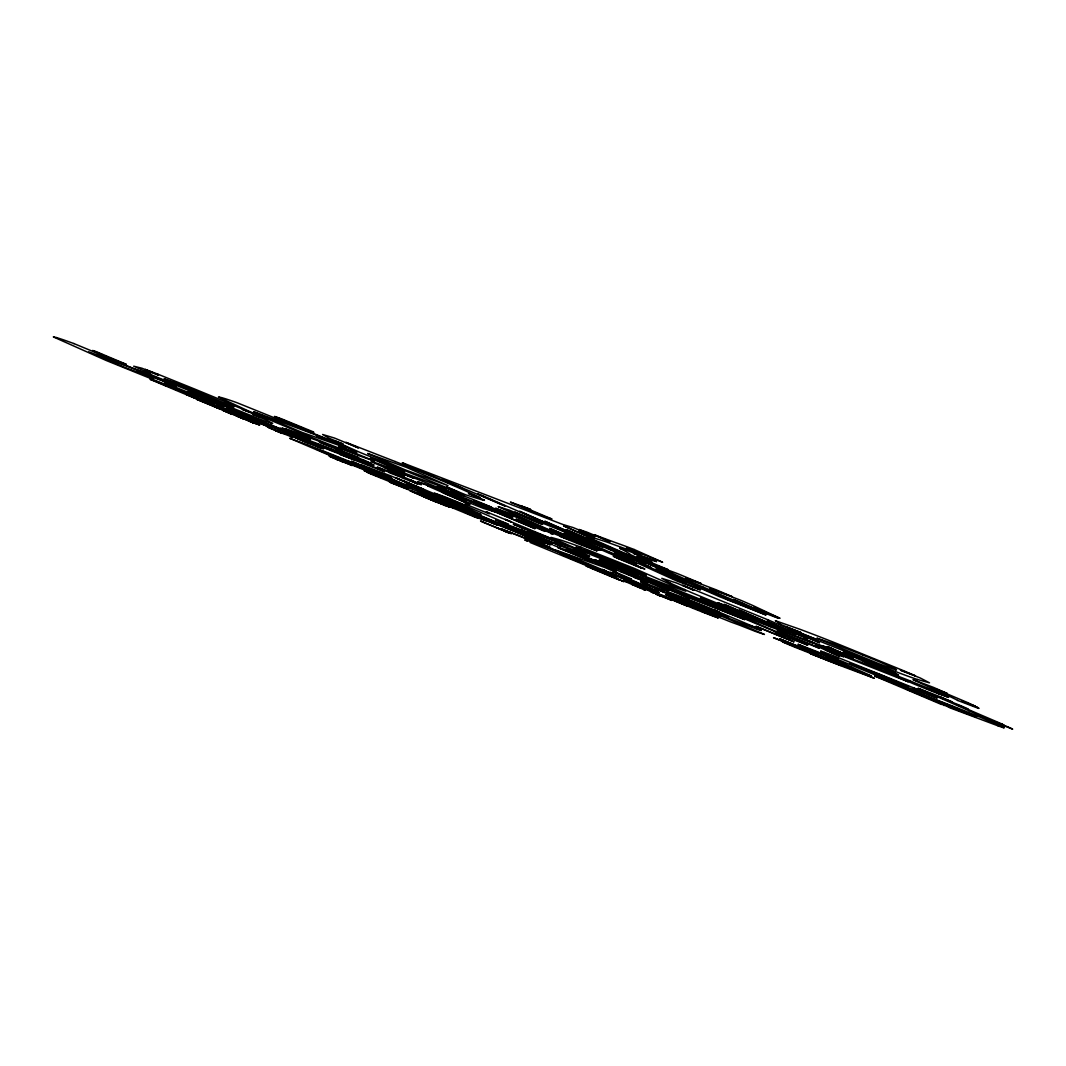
<?xml version="1.0" encoding="UTF-8"?>
<svg xmlns="http://www.w3.org/2000/svg" width="1066" height="1066" viewBox="0 0 1066 1066"><rect width="100%" height="100%" fill="white"/><g stroke="black" fill="none" stroke-linecap="round" stroke-linejoin="round"><path stroke-width="1.5" d="M410.33 481.099L410.41 481.072A29.475 0.733 22.4 0 1 410.623 481.099L413.142 482.112A31.061 0.773 22.4 0 0 415.007 482.911L415.527 483.138M233.707 407.012L228.657 405.546M367.77 453.436L406.452 467.401L448.013 485.643L405.32 469.879L367.77 453.61M427.919 485.936L428.799 486.029M906.566 689.142L924.648 695.592A47.117 1.039 22.1 0 1 950.472 705.732L976.576 716.872L974.897 716.472A47.61 1.066 22.1 0 1 956.122 709.41L945.275 705.159M576.053 547.164L607.367 558.677L646.396 575.094L638.614 572.775M444.815 502.792L426.973 495.57L441.364 501.766M849.695 663.292L880.236 674.671L908.299 686.691L849.722 663.398M175.85 386.212L172.839 385.239M153.304 377.844L125.135 367.504L88.771 351.82L143.55 372.367L149.187 374.792L137.567 370.542L166.069 382.081L151.678 376.791L153.344 377.764M874.88 676.044L956.975 707.757A89.078 1.945 22 0 1 966.116 711.422L974.058 714.66A67.065 1.479 22.1 0 1 982.905 718.324L1003.106 727.185M441.324 501.806L417.406 492.052L436.434 500.26M567.765 545.565L518.116 526.351L513.346 524.285L552.361 538.983L511.733 522.06A118.419 2.798 22.4 0 0 506.95 520.075L505.284 519.395L511.334 522.02L486.296 511.787L489.281 513.665M253.908 411.782L322.465 437.433L328.528 440.085L316.509 435.688L346.69 448.013L302.171 432.45L253.921 411.929M351.527 450.598L353.046 451.011A27.956 0.773 22.5 0 0 356.777 452.184L345.944 446.881M480.726 514.545L476.329 513.159M370.502 458.087L371.927 458.5A79.177 2.159 22.4 0 1 374.273 459.339L404.72 472.131L400.47 470.692A52.407 1.466 22.5 0 1 397.325 469.506L370.515 458.167M820.847 651.179A60.189 1.426 22.1 0 0 820.807 651.193L824.778 652.472M486.589 512.706L476.036 508.429A61.122 1.452 22.4 0 0 473.157 507.269L464.843 504.031L465.975 505.177M948.5 697.364L939.026 693.966M642.372 568.405L639.227 567.259M402.388 462.751L560.156 523.446M521.94 529.989L521.954 530.015A71.209 1.652 22.4 0 0 520.834 529.322L551.335 541.581M440.045 502.273L453.396 507.829L444.749 504.538L447.32 505.697M458.567 492.279L455.808 491.333M709.383 601.264L700.362 597.986L721.282 606.434L703.054 599.532L709.809 602.676L735.487 612.683L716.352 605.421L725.493 609.299A49.303 1.279 22.2 0 0 731.702 611.844L841.58 654.138A49.875 1.293 22.1 0 1 848.576 656.576L853.173 658.175M819.434 642.691L787.654 629.66L807.042 638.241L800.819 635.882L766.827 621.185L796.342 634.23L788.227 631.272L789 631.738L739.204 610.098L790.439 632.698L780.165 628.807L728.944 606.221L723.921 604.329L768.573 624.01L722.935 604.622L717.991 602.756L746.746 615.415L692.234 592.923A203.619 5.81 22.1 0 1 689.009 591.51L684.412 589.485M555.239 542.701L589.591 556.345L576.586 550.656L586.26 554.64L585.567 554.267A133.89 3.185 22.4 0 0 584.874 553.894L571.696 547.391L527.697 530.522L567.738 545.605M631.192 579.078L629.62 578.532M541.768 529.389L544.566 530.402L524.645 522.3A96.393 2.572 22.3 0 0 520.928 520.914L516.024 519.182L544.753 531.388M92.702 350.487L95.18 351.287A84.867 1.959 22.6 0 1 96.646 351.807L126.294 364.319A52.141 1.213 22.7 0 1 124.642 363.786M666.37 592.136L678.362 596.494A59.416 1.293 22.2 0 1 703.134 606.221M698.377 607.194L693.873 605.395A159.061 3.598 22.3 0 1 677.336 598.839M451.797 495.45L450.731 495.117A63.387 1.666 22.5 0 1 447.16 493.838A30.994 0.799 22.4 0 0 443.376 492.452L443.336 492.439M533.853 535.079L543.98 539.369M594.855 547.578L593.975 547.244A38.043 1.106 22.3 0 0 592.909 546.871L549.576 528.35L598.879 550.109M843.579 652.152L883.048 667.822M208.07 399.737L223.234 406.079L214.426 402.175A95.3 2.105 22.6 0 0 211.308 400.829L188.069 391.355L198.809 397.018M1003.972 727.878L1002.853 727.545A81.362 1.839 22.1 0 1 998.082 725.866M557.691 547.391L592.669 561.809L559.757 548.484M1002.093 724.094A54.912 1.293 22 0 1 1003.959 725.04L1004.132 725.147M164.364 378.95L209.069 398.271M614.815 576.853L616.934 577.625A64.573 1.239 22.3 0 0 615.935 576.972L570.99 558.571L603.889 571.203L599.052 569.071L559.797 553.747L590.511 565.54L558.771 552.361A60.122 1.159 22.3 0 0 550.203 548.83L539.449 544.753M666.317 592.136L669.488 593.802M853.186 658.122L853.213 658.148A39.122 1.039 22.1 0 1 851.681 657.309L827.536 646.582L842.846 653.525L828.628 647.568M565.633 549.71L573.868 552.801A42 0.933 22.3 0 1 584.514 557.158L589.218 559.05M589.698 559.81L607.287 566.739A62.987 1.386 22.3 0 1 610.218 567.991L616.561 570.856L604.382 565.779L615.349 570.537L613.177 569.737M779.766 638.8L816.663 653.844L779.752 638.84M595.214 559.85L616.828 568.325A67.425 1.546 22.3 0 1 621.518 570.283L636.069 576.36M513.719 527.75L512.013 527.11M623.783 580.877L645.396 590.258L643.864 589.711M874.067 678.176L844.805 667.276M465.815 505.217L463.923 504.564M641.665 587.886L655.337 593.216A103.029 2.092 22.3 0 0 660.041 595.134M582.049 555.892L583.875 556.692M582.103 555.852L585.047 556.985M458.567 492.225L446.654 486.949L465.695 494.811A26.144 0.76 22.5 0 0 466.708 495.157L482.818 500.061M311.752 442.35L298.813 437.406M198.649 397.045L196.131 396.192M521.807 530.055L520.554 529.629A51.754 1.226 22.4 0 1 499.141 521.274M598.759 550.123L552.228 531.241L498.128 506.59L509.881 510.334L537.704 522.593L542.607 524.405L514.758 512.133L559.037 529.682L636.868 564.101L607.833 551.828L633.91 563.341L625.635 560.21M411.076 480.766L418.019 483.697L413.888 481.925M727.465 616.801L728.638 617.027L703.174 606.248M524.752 536.998L527.19 537.864M271.217 423.242L272.669 423.522L267.3 420.51A224.939 5.29 22.7 0 0 265.74 419.724L252.495 414.234L259.718 416.819L257.652 415.767A64.506 1.599 22.6 0 0 255.627 414.807L242.275 409.357L249.497 411.996M586.113 565.873L624.076 581.65L607.78 574.88L610.978 576.12M627.168 581.636L631.858 583.395A45.292 0.866 22.3 0 1 636.322 585.154M489.107 513.679L487.202 512.946M546.685 540.462L551.402 542.314M56.525 337.629L53.327 336.896L106.28 360.521L167.029 385.146M250.59 421.297L258.318 424.135L251.336 421.363M495.757 519.888L504.178 522.78A93.048 2.132 22.3 0 1 505.404 523.219L508.322 524.232L457.048 502.219A89.291 2.185 22.5 0 1 453.916 501.007L434.542 493.358M534.439 535.732L532.36 534.985M663.838 588.445L668.382 590.457L621.758 571.456L647.875 582.809L636.469 578.252M311.459 442.27L311.525 442.297A65.359 1.532 22.5 0 1 321.799 445.815M410.237 481.086L405.307 479.06A27.609 0.68 22.5 0 1 403.201 478.407C397.711 475.423 388.131 472.798 388.317 471.905L377.297 467.121A82.708 2.079 22.5 0 0 384.133 469.64L399.55 476.102L386.811 470.572A69.663 1.746 22.5 0 0 390.409 471.678L400.416 475.796L391.142 471.758A74.58 1.879 22.5 0 0 390.809 471.345L421.39 484.71L416.979 482.858A79.404 2.065 22.4 0 1 413.875 481.512L409.93 479.807L410.623 480.166A36.337 0.919 22.4 0 0 411.583 480.606L413.795 481.605M403.628 484.79L403.481 484.737A121.724 2.572 22.4 0 0 398.071 482.951L376.698 474.477L394.607 481.872M754.915 627.181L714.38 610.138L719.403 612.044M669.168 598.786L667.556 598.159M871.308 676.217A39.189 0.853 22.1 0 0 871.375 676.204L837.223 663.265L874.107 678.149M917.48 679.482L929.525 682.84L920.344 678.029L900.384 670.154L915.494 675.857L903.688 670.741L838.342 644.13A81.842 2.385 22.1 0 0 799.793 629.233L775.355 620.705L780.432 623.743L778.593 623.477L779.579 624.01L800.846 632.498L785.562 626.755L815.543 639.027L801.392 633.697L804.444 635.03L888.671 668.942A29.568 0.826 22 0 1 889.764 669.368L890.656 669.715A82.109 2.399 22.1 0 0 917.599 679.535M102.642 355.071C103.056 355.178 104.974 355.578 100.697 354.059A40.015 0.919 22.6 0 0 99.831 353.725L92.689 350.567M640.266 585.86L635.842 584.288M249.724 421.243L251.549 421.963M645.876 583.462L687.943 599.212M719.363 612.004L716.379 610.751A55.605 1.239 22.2 0 0 687.876 599.185M234.773 411.942A155.05 3.504 22.7 0 0 236.825 412.569A39.362 0.893 22.5 0 1 237.185 412.662L261.197 422.842L260.424 422.602A43.706 0.986 22.5 0 0 254.468 420.497L257.439 421.79M550.696 533.546L551.189 533.72A27.103 0.746 22.4 0 0 552.974 534.199A27.103 0.746 22.4 0 0 552.375 533.733L546.405 531.254M641.399 587.939L640.666 587.699A59.776 1.133 22.2 0 0 640.32 587.646M757.313 629.366L702.76 608.14A81.656 1.826 22.3 0 1 686.317 601.557M286.101 429.158L310.379 439.725L285.755 429.278L282.064 428.079L300.346 436.167L280.291 428.186A123.616 3.011 22.5 0 0 280.691 428.439L293.75 434.089L271.31 425.161M603.343 560.956L599.359 559.663L636.589 574.228L600.997 560.743L605.981 563.115A73.581 1.812 22.3 0 0 610.978 565.326L614.229 566.726A75.606 1.865 22.3 0 0 618.373 568.498L622.317 570.15M594.255 568.604L599.772 570.816A66.652 1.239 22.3 0 1 604.848 572.895L614.229 576.626M643.078 586.886L602.103 569.404L605.555 570.723M100.444 354.565L73.807 343.532M311.179 438.339L314.07 439.379A91.916 2.292 22.5 0 1 319.134 441.231L341.986 450.425L319.347 442.057L324.81 444.429L358.776 457.794L336.136 449.399L341.533 451.744L364.519 460.365M568.671 551.255L565.66 549.816M834.265 657.349L838.182 659.068L824.351 653.978M998.149 725.893L950.179 707.944L942.077 703.893M373.34 462.151L371.115 461.418L371.807 461.871A37.563 0.973 22.5 0 1 374.726 463.23L402.322 475.436M563.035 524.512L570.616 526.857A66.998 2.292 22.3 0 1 572.988 527.51L594.735 536.504L579.025 529.482L586.14 531.867A43.306 1.492 22.3 0 1 587.1 532.2L610.125 541.795L594.135 534.652L597.533 535.945A78.564 2.865 22.4 0 0 600.305 536.984L615.748 542.701A69.09 2.412 22.2 0 1 634.15 549.483M270.671 427.133L271.51 427.439L256.04 421.51L262.809 424.361A118.632 2.798 22.6 0 0 264.395 425.014A30.621 0.666 22.5 0 1 266.167 425.747L269.671 427.239L250.323 419.431M637.814 572.495L576.093 547.231M553.587 545.286L563.274 549.07A38.163 0.866 22.3 0 0 565.726 550.069L567.432 550.776M474.676 512.559L416.446 487.602L471.585 511.467L468.094 510.161M518.342 535.332L553.134 549.057M562.435 524.285L560.503 523.579M479.953 497.649L468.467 493.438L484.337 500.087A73.687 2.212 22.5 0 1 484.35 500.141L484.444 500.314A67.225 2.025 22.5 0 1 482.685 500.007M622.957 581.41L621.864 580.997M201.301 397.245L223.727 406.492L220.156 405.187M509.775 516.091L512.893 517.13L490.906 508.176L508.189 514.598L499.194 510.454L473.544 500.567L491.639 507.269L480.819 502.686A52.314 1.439 22.4 0 0 473.85 499.821L450.718 490.88L464.523 495.983A25.704 0.72 22.4 0 0 445.228 487.975M447.613 493.758L451.824 495.437M403.921 480.899L448.586 499.807A104.321 2.319 22.5 0 1 463.83 506.497M581.077 547.231L634.017 568.258L685.798 591.217L665.997 584.408A175.077 4.797 22.3 0 1 631.951 571.149L581.37 550.842L551.002 537.371L561.116 540.182A163.085 4.144 22.2 0 1 581.023 547.204M100.577 354.605L106.094 356.51A31.607 0.733 22.7 0 0 111.25 358.616A30.754 0.72 22.7 0 0 124.922 363.906M455.262 491.133L359.922 452.384L337.096 442.177L335.377 441.231L343.145 444.029L328.741 438.086L322.612 434.475L334.457 438.033L358.482 447.947L345.824 442.35L347.156 442.83A24.331 0.733 22.5 0 1 349.541 443.736M245.673 415.047L248.871 416.22L225.192 406.199A48.49 1.106 22.6 0 0 223.434 405.48L217.89 403.241L262.769 422.296M164.83 385.319L167.615 386.358L154.303 380.802A108.759 2.292 22.5 0 0 150.026 379.309L183.205 393.354A104.988 2.345 22.6 0 0 187.829 395.273L192.28 397.125M275.748 427.279L279.026 428.492L241.076 412.862M260.917 422.363L275.668 427.959A38.496 0.879 22.5 0 1 283.982 431.384L288.913 433.422A41.054 0.973 22.5 0 0 298.72 437.366M262.183 422.589L266.62 424.308M370.408 463.19L352.033 456.368L374.099 465.122L372.021 464.496A77.885 1.959 22.5 0 1 371.394 464.283M518.009 535.212L517.636 535.079A51.235 1.039 22.4 0 1 516.943 534.812L509.908 532.161M713.647 616.335L718.337 617.92L701.708 611.298L705.226 612.803M545.859 517.103L551.948 519.009L520.461 505.79L530.721 509.521L527.51 508.162L510.374 502.113L545.219 516.863M172.559 385.132L169.734 384.093L175.37 386.691L164.351 382.641L194.545 395.02M445.348 488.028L376.804 463.124A50.688 1.333 22.5 0 1 373.353 462.151M509.242 515.891L504.791 514.198M716.938 594.375L700.655 587.926L710.782 591.697A194.225 6.409 22.1 0 1 696.111 585.194L680.921 579.144L690.821 582.836L676.23 576.2L656.043 568.711A194.918 6.423 22.1 0 0 663.052 571.882L719.47 596.68L766.014 615.015A79.177 2.505 22.1 0 1 743.908 605.888L725.386 598.586L735.926 602.53A114.262 3.664 22.1 0 1 716.965 594.388M238.238 416.233L223.327 409.984A62.667 1.359 22.6 0 1 214.159 406.373L220.009 408.878L208.47 404.094A67.185 1.452 22.6 0 1 200.968 401.056L196.877 399.417L243.834 418.991L241.063 417.845M275.401 430.451L292.444 437.207L290.578 436.42M414.008 491.799L411.516 490.866M684.026 603.636L700.069 609.965M803.831 649.567L773.53 637.695L826.177 658.615L782.337 641.732L784.203 642.598A74.58 1.572 22.1 0 0 786.028 643.411L788.014 644.29A58.523 1.239 22.1 0 0 794.503 647.062L841.114 665.49L810.24 653.578L828.189 660.787M315.936 445.655L317.988 446.387L316.362 445.655M384.426 471.558L358.469 461.645A42.427 0.986 22.5 0 0 354.272 460.006A86.159 2.079 22.5 0 1 348.262 457.66L341.68 455.035M596.933 550.869L579.891 544.499A61.855 1.772 22.3 0 1 560.236 536.331L568.804 539.529L553.174 533.346A128.253 3.798 22.3 0 1 536.704 526.284L546.032 529.762L508.229 513.839A436.78 14.564 22.1 0 1 495.583 508.229L511.813 514.238L568.951 538.996M361.521 464.896L390.969 475.942L424.708 490.333L395.246 477.581L423.002 489.161L419.458 487.828M446.641 504.631L489.174 520.941A104.521 2.132 22.3 0 1 495.01 523.219A92.049 2.039 22.4 0 0 502.339 526.138L544.899 543.913L544.113 543.633M552.295 544.806L545.685 542.288M494.064 523.859L497.129 524.938L486.736 520.461L511.52 530.335A48.383 0.999 22.3 0 1 528.323 537.131L520.941 533.946L543.114 543.234M547.125 546.352L550.016 547.271L527.563 537.997M713.167 616.161L703.493 612.444A99.058 2.012 22.3 0 1 701.268 611.578L700.415 611.231A58.99 1.186 22.3 0 1 692.9 608.273L674.352 600.425L687.543 606.114L682.92 604.302A71.835 1.439 22.3 0 1 677.949 602.317L659.894 594.775L663.332 596.094M321.626 445.748L342.239 453.863M328.515 448.799L320.133 445.948L355.711 459.379A47.69 1.119 22.5 0 1 384.573 471.612M478.394 505.217L476.529 504.538L480.633 506.243M328.608 449.119L348.515 456.754L342.386 454.223M388.157 476.582L391.515 477.848L351.447 461.232L382.814 475.05M618.866 566.699L696.285 597.68A31.18 0.799 22.2 0 0 706.758 601.944A43.733 1.079 22.2 0 1 726.079 609.992L807.748 645.157L787.614 637.468A101.576 2.345 22.2 0 0 775.102 632.058L785.509 636.029L718.271 607.74M755.821 631.565L764.429 634.457L724.534 617.414M339.228 460.312L336.27 459.193L352.22 465.536L348.755 463.976M367.064 472.185L382.214 477.914L364.132 470.746L365.705 471.199A61.588 1.253 22.4 0 1 366.211 471.372M683.133 593.855L655.91 583.728A79.23 1.892 22.2 0 0 656.043 583.862L628.22 572.655L672.726 589.551L622.411 570.19M693.553 597.706L728.185 611.498L718.191 607.687M493.505 523.646L475.076 516.051L478.341 517.303M554.906 549.736L604.782 567.498L631.205 578.931A51.688 1.106 22.3 0 0 631.165 578.918M755.394 631.405L739.244 625.049A141.965 2.785 22.1 0 0 731.103 622.118L686.477 604.076M180.874 384.879L233.774 406.932M503.738 524.912L538.943 538.263L498.502 521.927L511.64 526.964M514.092 529.789L502.979 525.338L509.361 527.763A133.956 3.118 22.3 0 1 497.875 522.82L469.306 511.067A134.822 3.118 22.3 0 0 474.89 513.506L550.269 544.873A55.698 1.253 22.3 0 1 534.332 538.317L521.807 533.333L528.443 535.852A79.87 1.812 22.3 0 1 514.118 529.802M932.337 690.048L909.911 680.814M975.084 706.132L962.118 701.201L977.202 707.224M431.677 499.727L449.879 507.243L409.944 490.68L421.083 495.637A88.718 1.826 22.4 0 0 424.574 497.142L436.474 502.139M474.237 516.797L448.226 506.097M757.526 628.713L760.844 630.126M594.455 568.671L588.032 566.259M685.625 603.689L686.144 603.929M363.279 461.258L333.525 449.745A202.34 4.597 22.4 0 0 303.024 438.179A96.46 2.292 22.6 0 1 300.958 437.5L293.123 434.542A108.479 2.412 22.5 0 0 262.716 422.269M544.353 530.482L541.821 529.456M943.93 695.045L926.167 688.29L948.513 697.311M596.041 562.595L611.884 569.231M957.561 700.389L978.268 708.29M617.027 573.095L613.376 571.696L657.442 591.59L621.345 576.2L659.041 592.496M642.012 582.662L650.886 586.06L641.079 582.036M940.838 696.991L918.079 688.29L968.967 710.662M825.124 653.844L820.927 651.393A60.189 1.426 22.1 0 1 820.793 651.246M158.208 374.326L194.971 389.17A206.458 4.744 22.6 0 1 200.008 391.249L221.182 399.977A58.657 1.452 22.6 0 1 227.058 402.415L229.483 403.454L224.633 401.709L249.524 411.982M303.224 435.328L296.428 432.703M893.734 674.525L832.479 651.406A131.544 3.238 22 0 0 826.683 649.274A109.638 2.905 22.2 0 1 821.939 647.622L815.303 645.396A27.303 0.693 22.1 0 1 817.142 646.342M636.429 578.145L634.75 577.519L637.321 578.492L631.978 576.306A79.737 1.892 22.3 0 1 626.462 574.094L620.838 571.789M497.049 527.817L511.467 533.693L480.539 520.968L481.899 521.714M560.17 552.135L556.825 550.856L576.32 558.851M571.11 556.359L567.725 555.066L596.92 567.379A156.222 3.331 22.2 0 0 603.183 570.097L610.671 573.321A93.395 1.945 22.3 0 0 612.057 573.921L620.825 577.719M655.084 588.552L664.051 591.99L651.153 586.86A34.179 0.746 22.3 0 1 642.065 582.676M504.858 531.348L508.575 532.773L482.565 522.02M757.633 628.554L749.704 625.515L753.569 627.194M613.39 573.615L609.912 572.282L656.736 591.83A35.844 0.733 22.3 0 0 658.988 592.523M895.933 683.186L937.187 698.057L913.335 687.983L917.213 689.689M1007.663 726.799L993.059 720.962L996.723 722.588M644.544 588.352L672.473 599.132M309.06 431.823L236.825 402.642A175.117 4.637 22.5 0 0 218.463 397.032L248.671 411.076L310.166 436.86A190.761 5.263 22.6 0 0 357.87 455.329L374.672 461.178L338.628 446.441L356.604 452.997L351.514 450.625M311.085 442.563L321.039 446.534M556.225 544.006L555.453 543.647L575.867 552.361A39.549 0.933 22.3 0 0 578.811 553.627A43.333 1.026 22.3 0 0 580.757 554.48L597 561.595L594.508 560.45M387.744 479.327L357.776 467.308A117.953 2.585 22.5 0 1 352.046 464.989L289.659 438.273L309.46 445.441A101.95 2.132 22.5 0 1 315.669 447.88L347.343 460.579A62.454 1.333 22.5 0 1 360.361 466.002L362.413 466.881L361.321 466.455M372.967 473.93L398.537 483.924A207.923 4.65 22.5 0 0 426.573 494.704A80.403 1.692 22.4 0 1 428.759 495.477L436.407 498.408A108.132 2.465 22.4 0 0 464.443 509.748L474.064 513.679M895.733 683.106L895.32 682.946A32.553 0.733 22.1 0 0 884.154 678.522L874.387 674.605A56.085 1.319 22.1 0 1 866.485 671.367L824.418 654.004M990.327 720.549L1012.673 729.117L1007.743 726.865M808.468 651.366L821.766 656.483M835.011 661.666L852.56 668.155L836.917 661.786A93.342 2.052 22.1 0 1 836.024 661.36L833.545 660.16M635.682 585.327L632.351 584.035L641.612 587.872M631.818 584.368L640.293 587.806M349.528 443.736L395.153 461.511M625.369 560.103L620.758 558.278M310.686 442.417L302.771 439.272A73.781 1.759 22.6 0 1 293.603 435.554L267.926 425.294L271.27 426.573A64.266 1.506 22.6 0 1 260.93 422.376M342.386 461.818L340.254 460.952M405.133 488.428L407.212 489.241A76.486 1.572 22.5 0 0 411.476 490.853M258.345 424.548L259.651 425.067L250.617 421.31M513.092 527.177L529.429 533.866M443.816 505.044L445.388 505.617L423.748 496.649L437.62 502.606M531.761 541.981L539.649 544.993A64.919 1.279 22.4 0 0 539.423 544.739M476.169 503.605L495.237 511.08L446.028 491.599L466.295 500.447L462.178 498.915L439.765 489.134L432.716 486.522L455.089 496.276L430.837 485.963L417.605 481.805L427.746 485.51A85.213 2.172 22.4 0 1 429.332 486.069M258.012 424.428L252.829 422.403L255.52 423.548L253.801 422.869M466.402 509.508L465.216 509.042M544.913 541.981L520.221 531.907M404.6 488.215L390.449 482.485M530.721 541.568L524.725 539.902L527.39 541.248M476.102 503.672L473.917 502.792A58.363 1.612 22.4 0 1 469.24 500.913A77.218 2.012 22.4 0 1 472.838 502.299L535.119 528.683L492.812 510.854A27.983 0.733 22.4 0 0 478.128 505.111M214.493 405.999L216.518 406.786L212.081 405.013M501.38 525.418L502.046 525.671L474.89 514.025M544.033 545.152L530.228 539.516M587.246 565.953L530.055 542.434M266.46 424.508L267.539 424.934L259.558 421.67M589.711 559.25L592.283 560.223L584.368 556.905M944.21 705.585L941.291 703.587L906.566 689.196M571.376 558.611L569.351 557.798L570.896 558.397M638.614 567.005L619.173 559.037M941.518 704.506L874.853 676.137M673.499 599.545L677.896 601.277A70.449 1.439 22.3 0 0 683.972 603.609M666.903 597.893L650.98 591.843L653.045 592.856M463.084 504.231L461.711 503.672A63.52 1.479 22.4 0 0 452.277 499.807L446.268 497.409A51.741 1.213 22.4 0 0 434.328 493.198M360.161 465.989L346.903 460.685L374.459 471.971A135.702 3.171 22.4 0 0 392.155 479.473L393.421 480.02L388.197 477.941L407.439 485.843M585.287 557.092L585.954 557.345L584.155 556.532M603.982 566.046L595.028 562.262A41.307 0.933 22.3 0 1 592.563 561.182L592.39 561.102M500.98 525.258L496.756 523.539A44.052 0.973 22.4 0 1 495.224 522.913L434.089 498.022L444.722 502.592A107.786 2.265 22.5 0 1 444.828 502.712L444.842 502.739M619.359 580.011L589.938 567.792M249.99 419.298L248.711 418.791L253.815 420.95A81.989 1.892 22.6 0 0 255.8 421.776L258.585 422.949L242.368 416.42L249.844 419.538A102.922 2.372 22.6 0 0 252.082 420.47L256.067 422.109L248.738 419.218M224.113 409.317L222.194 408.558L239.743 416.073L237.305 415.1A42.92 0.946 22.6 0 1 221.808 408.664M214.639 406.053L214.572 405.959M551.975 541.848L555.839 543.1L555.213 542.741M499.075 521.247L497.476 520.594M567.832 550.935L568.564 551.215M442.203 504.405L441.311 504.045M248.111 418.965L240.396 416.06M544.406 539.543L545.952 540.169M233.454 413.835A74.447 1.612 22.6 0 1 227.178 411.476L254.268 423.229L236.186 415.793L238.291 416.619A150.226 3.425 22.6 0 0 241.009 417.752M465.096 508.988L406.079 483.697L460.419 507.176L407.265 485.47M686.264 601.53L680.388 599.132M299.986 439.658L309.393 443.576L282.97 432.05L323.598 448.813L317.721 446.014M211.494 404.774L214.306 405.84M677.323 598.826L671.807 596.747L677.896 599.398L665.757 594.588L708.877 612.111L671.313 597.666L673.659 598.759M659.881 595.294L668.635 598.945M262.289 422.656L267.046 424.588A41.307 0.933 22.5 0 0 259.664 421.723M240.61 416.153L241.502 416.513L231.695 412.262L240.61 415.9M344.864 461.511L315.816 448.893L323.971 451.877A60.122 1.266 22.5 0 1 356.977 465.189A86.386 1.786 22.5 0 1 360.228 466.562L381.468 475.702L377.164 474.263A83.681 1.812 22.5 0 1 374.113 473.144M723.694 617.067L699.576 607.473A33.459 0.706 22.2 0 0 698.483 607.194M620.345 558.104L564.407 533.839L601.557 550.216L596.947 548.377A35.711 1.026 22.3 0 0 594.855 547.578M496.863 520.355L495.837 519.915M299.852 439.605L294.323 437.22L321.466 448.226L305.822 441.471L316.016 445.508M211.987 404.747L207.524 402.908M210.162 404.227L198.702 399.284L214.439 405.72M412.129 467.721L417.033 469.72A43.733 1.333 22.5 0 1 432.623 476.129L420.537 470.799L447.587 482.352A69.916 2.265 22.5 0 0 457.714 486.469L462.338 488.268L442.017 479.3L505.084 506.017L477.835 493.984L482.858 495.81L563.301 530.841A29.981 0.946 22.3 0 0 567.872 532.76L570.856 533.959L519.582 511.28L584.861 539.769A56.125 1.786 22.3 0 0 602.756 546.938L544.739 521.247L611.231 550.296M330.66 440.445L327.808 439.272A68.93 1.865 22.5 0 0 318.374 435.434A27.983 0.773 22.5 0 0 309.047 431.823M340.853 454.702L339.588 454.169L355.658 460.166L330.393 450.412A29.955 0.706 22.5 0 1 321.079 446.547M240.156 415.967L237.798 414.994M207.79 402.801L203.206 400.949L214.106 405.586M208.203 402.961L209.509 403.508A49.662 1.039 22.6 0 1 221.728 408.638M519.782 531.721L552.135 543.98L509.988 527.657M192.693 397.298L196.917 398.99L193.239 397.391A118.286 2.665 22.6 0 1 191.147 396.499L185.897 394.22L203.979 401.682M675.844 599.678L719.963 616.908L716.312 615.322M700.695 610.232L704.719 611.924L689.156 605.914L717.951 617.547M703.04 586.993L716.499 592.723A112.343 3.398 22.3 0 1 724.787 596.44M402.562 475.529L404.32 476.182L384.613 467.441L399.27 473.57M513.052 527.164L512.573 526.964A44.199 1.013 22.3 0 0 512.799 527.204L513.772 527.723M601.251 564.927L599.705 564.287M675.484 599.532L673.965 598.892M657.789 594.895L661 596.214L656.016 594.148L671.9 600.438L668.942 599.079M411.183 467.334L402.455 462.857M279.465 432.276L282.33 433.436L272.31 429.212A65.159 1.466 22.5 0 1 270.031 428.226L267.313 426.96L285.328 434.075M569.657 557.891L568.791 557.531M570.71 558.331L571.443 558.637M768.106 619.906L693.966 589.658L682.613 585.287L694.019 590.324L676.124 582.849L661.813 578.332L670.154 583.035M103.855 355.578L102.816 355.138M103.828 355.911L108.332 357.843L98.085 354.112L166.909 381.974M279.132 432.13L275.334 430.517M599.532 564.207L596.2 562.781M338.721 460.312L333.392 458.034A59.576 1.253 22.5 0 1 331.353 457.154L329.101 456.101L348.142 463.723M567.712 557.065L568.551 557.425M620.465 571.643L616.321 569.804A89.957 2.105 22.2 0 1 613.283 568.418L599.119 561.782A75.646 1.799 22.3 0 1 597.733 561.129L595.228 559.863M415.98 483.338L417.579 483.977L412.409 481.459A155.196 3.691 22.5 0 0 411.13 480.846L411.09 480.819M528.643 538.85L527.044 538.13L535.652 541.408L524.805 537.024M636.429 576.519L653.591 583.742A95.127 2.132 22.3 0 1 658.482 585.807L665.304 588.832A71.702 1.679 22.3 0 1 663.812 588.432M556.945 544.313L560.29 545.845L552.894 542.967M201.647 397.551L213.973 402.708L194.572 394.473M634.696 583.795L620.852 577.759M234.773 411.942L245.686 416.646L232.948 411.343M478.994 518.329L464.403 512.053L480.779 518.942A59.43 1.213 22.3 0 1 487.149 521.261M501.606 529.016L552.348 549.323A145.829 2.758 22.3 0 1 564.26 554.053M166.976 385.572L177.742 390.196L163.178 384.106A84.534 1.786 22.6 0 0 156.902 381.748M389.396 482.045L408.025 489.107L371.767 474.37M145.269 369.436L158.488 375.152L142.084 368.276L133.703 366.198L150.946 374.059L143.63 371.381L148.534 373.606L173.078 383.813L166.429 381.388L175.903 386.159M506.71 526.271L506.03 525.978M583.635 556.305L581.809 555.479L593.376 560.13M682.067 599.572L685.918 601.251L673.179 596.16A34.125 0.746 22.2 0 1 654.964 588.512M817.249 652.232L821.06 653.898L807.335 648.421A96.753 2.119 22.2 0 0 797.968 644.264L817.169 651.632L868.15 674.485A39.189 0.853 22.1 0 1 871.362 676.137M840.155 662.519L843.846 664.131L810.653 649.9M398.924 472.491L386.785 467.454L399.084 472.811M166.949 381.615L263.222 420.457A86.079 2.105 22.6 0 0 271.31 423.282M249.83 421.31L254.028 423.109M644.69 568.977L632.151 563.847L642.398 568.378M843.433 656.669L834.252 652.619L891.789 675.351A76.099 1.892 22 0 1 908.232 681.76L894.667 675.751L915.134 684.479A45.105 1.186 22 0 0 939.213 694.046M837.863 655.017L825.337 649.794L839.395 656.136L817.262 646.396M618.693 558.837L617.8 558.437M670.248 594.135L712.434 611.284A60.735 1.359 22.2 0 0 727.625 616.868M960.559 706.265L956.695 704.559L1001.174 723.641A32.1 0.76 22 0 1 1002.133 724.107M823.445 646.169L833.385 650.553L821.606 645.676M443.416 492.532L483.511 508.442L494.93 511.813L491.946 510.561A31.82 0.839 22.4 0 0 487.042 508.695A57.164 1.546 22.4 0 1 480.699 506.27M632.325 558.477L566.326 529.602L624.676 555.479M968.221 708.983L965.849 707.917A103.522 2.465 22.1 0 0 962.238 706.332L940.985 697.67L952.391 702.041L949.913 700.935M926.274 692.94L830.814 654.631A34.192 0.826 22.1 0 1 824.711 652.445M505.164 525.605L503.832 524.978M764.762 613.043L739.005 601.57L733.195 599.398L756.86 609.939L724.827 596.454M660.307 567.872L660.96 568.165A164.457 5.01 22.4 0 1 664.318 569.67L689.889 581.303M634.203 549.51L662.639 562.262L626.422 547.857L640.706 554.253L605.648 541.648A253.468 8.168 22.1 0 0 596.76 538.863L578.798 531.308L594.308 538.21L586.007 535.399L563.488 525.831L592.696 539.183A207.004 7.449 22.2 0 0 597.879 541.421A219.25 6.543 22.4 0 1 609.406 546.485L621.251 551.762A138.274 4.264 22.4 0 1 623.197 552.628L665.89 571.323A24.451 0.773 22.3 0 1 666.77 571.722L668.609 572.602L586.527 537.344L645.809 563.661A64.813 1.985 22.2 0 0 632.431 558.531M617.374 558.251L613.23 556.212L644.663 568.964M588.232 567.019L586.14 566.006M591.483 560.689L589.751 559.837M444.695 493.545L469.959 504.458L427.892 486.043M559.463 548.35L557.718 547.471M444.389 493.398L441.644 491.932M948.194 695.725L912.989 679.628L933.643 687.45A327.169 8.235 22.2 0 1 945.609 692.727L947.168 693.406L935.628 689.022L967.128 702.374A118.899 3.158 22.1 0 1 975.11 706.145M754.955 627.194L757.606 628.514M403.668 484.79L395.539 481.352L411.889 487.762L405.626 484.777A105.241 2.438 22.4 0 1 400.603 482.645A107.746 2.492 22.4 0 1 382.867 475.076M978.735 715.113L980.6 716.019M894.534 672.926L898.571 675.098L863.1 660.72L881.515 668.888L871.188 664.691L843.046 652.245M534.079 535.265L533.879 535.145A41.254 0.946 22.4 0 1 534.732 535.705M620.265 548.59L619.612 548.177L621.691 548.684A21.853 0.746 22.3 0 0 622.691 548.897L656.643 561.622L633.471 553.334L649.101 560.103A116.74 3.958 22.1 0 0 650.18 560.969M777.314 630.925L808.788 643.424A112.05 2.718 22.2 0 1 811.346 644.544L819.261 648.195L786.801 635.456A36.017 0.893 22.1 0 1 777.247 630.952M650.22 560.982L652.032 561.995L637.095 556.492L667.996 569.644L657.442 565.74L663.398 568.405L677.35 573.548A168.095 5.09 22.2 0 1 682.893 575.84L701.095 583.528L685.585 577.799L691.408 580.397L715.926 589.711A121.844 3.758 22.2 0 1 722.695 592.576L731.982 596.6L709.743 588.352L740.857 600.318A92.276 2.878 22.2 0 1 753.129 605.635L780.006 618.307L753.889 607.22L778.566 618.227L773.117 616.295A37.43 1.186 22.2 0 1 764.735 613.03M819.448 642.651L807.442 637.162A287.194 7.342 22.3 0 0 800.473 634.03L788.187 628.607A85.32 2.332 22.2 0 0 776.275 623.437A62.468 1.732 22.2 0 0 768.066 619.892M619.759 548.27L619.852 548.337A172.572 5.623 22.4 0 1 629.899 554.333M629.353 554.12L640.586 559.25A89.451 3.025 22.2 0 0 646.049 561.622M480.806 514.465L467.468 508.109A101.99 2.265 22.4 0 0 463.75 506.47M625.022 555.626A31.62 0.999 22.3 0 1 611.138 550.243M224.073 409.291A44.306 0.946 22.6 0 1 237.758 414.98M270.844 427.213A53.14 1.213 22.6 0 1 258.159 422.363M232.934 411.329A107.053 2.425 22.6 0 1 227.045 409.251L238.078 413.994L224.233 408.225A83.175 1.879 22.6 0 1 216.518 405.293L226.498 409.584L212.134 403.574A72.794 1.639 22.6 0 1 200.688 399.03L210.002 403.041L194.252 396.445A76.019 1.719 22.6 0 1 191.107 395.166A73.021 1.546 22.6 0 0 181.42 391.275L192.186 395.899L176.01 389.117A73.008 1.546 22.6 0 0 166.989 385.586M646.249 561.689A69.237 2.185 22.3 0 1 660.041 567.765M702.827 586.926A43 1.386 22.2 0 1 690.235 581.436M501.566 528.989A38.909 0.76 22.3 0 1 509.934 532.174M643.025 586.86A44.092 0.866 22.3 0 1 647.941 588.698M371.701 464.416A55.898 1.399 22.5 0 1 363.093 461.178M364.865 460.499A47.33 1.186 22.5 0 1 370.035 463.044M311.232 438.353A82.428 2.119 22.6 0 1 303.157 435.301M286.301 429.252A89.118 2.185 22.5 0 1 296.228 432.623M145.349 369.462A85.187 2.079 22.6 0 1 158.141 374.286M164.177 378.87A97.206 2.332 22.6 0 1 180.967 384.919M228.537 405.493A103.202 2.518 22.7 0 1 209.203 398.324M306.741 430.104A65.639 1.879 22.6 0 1 303.33 428.812L295.215 425.547L304.37 428.892L274.508 416.446L278.612 417.779A88.718 2.478 22.5 0 1 281.957 419.005L312.418 431.503A33.099 0.946 22.6 0 1 313.79 432.303A35.031 0.999 22.6 0 1 313.844 432.383A35.031 0.999 22.6 0 1 307.008 430.224M546.405 531.254A35.471 0.986 22.4 0 1 544.886 530.681M479.593 497.502A70.543 2.119 22.5 0 0 461.685 489.161A70.276 2.105 22.5 0 0 430.864 476.049L410.597 467.681A82.322 2.452 22.5 0 0 408.251 466.735L404.747 465.309A72.395 2.172 22.5 0 0 395.206 461.525M330.713 440.471A27.823 0.773 22.5 0 1 346.09 446.934M644.37 588.285A43.4 0.866 22.3 0 1 636.442 585.207M627.261 581.809A101.67 1.959 22.3 0 1 623.49 580.757M399.377 473.61A45.931 1.199 22.4 0 1 397.645 472.544A45.931 1.199 22.4 0 1 398.897 472.731M398.764 472.411A33.099 0.866 22.5 0 1 413.821 478.261L401.909 473.064L438.273 487.642A51.115 1.359 22.4 0 1 455.155 494.278L437.22 486.442L464.19 497.942A122.43 3.544 22.4 0 0 469.227 499.994A97.046 2.772 22.4 0 0 504.924 514.265M56.325 337.549A196.544 4.357 22.6 0 1 73.967 343.598M195.984 396.139A221.382 5.05 22.7 0 1 167.162 385.199M429.292 486.056A50.622 1.306 22.5 0 1 428.825 486.043M442.137 491.959A27.45 0.706 22.4 0 1 447.36 493.638M596.853 550.842A154.743 4.69 22.3 0 1 569.084 539.036M882.981 667.796A30.448 0.826 22.1 0 1 894.76 673.019M896.026 669.834A49.209 1.452 22.1 0 1 878.464 663.532L816.862 638.174L836.09 644.624A48.836 1.426 22.1 0 1 863.207 655.164M895.573 669.648A38.096 1.119 22.1 0 0 896.466 669.808A38.096 1.119 22.1 0 0 890.163 666.49A38.03 1.119 22.1 0 0 863.233 655.19M670.208 583.062A61.788 1.692 22.2 0 0 675.657 585.54A85.92 2.359 22.2 0 0 684.492 589.511M365.958 471.265A44.559 0.906 22.4 0 1 373.127 473.997M371.501 474.263A38.136 0.786 22.4 0 1 367.357 472.305M413.968 491.772A61.055 1.213 22.4 0 1 420.79 494.424L426.493 496.649A75.486 1.572 22.5 0 0 436.221 500.167M534.812 535.825A41.254 0.946 22.4 0 1 534.719 535.852M374.286 473.211A62.348 1.346 22.5 0 1 344.864 461.511M439.858 502.153A52.927 1.079 22.4 0 1 446.92 504.751M478.887 518.356A33.659 0.693 22.4 0 1 474.477 516.903M932.377 690.062A26.996 0.706 22 0 1 944.09 695.112M893.934 674.618A75.673 1.945 22 0 1 909.791 680.748M837.823 655.004A60.549 1.519 22.1 0 1 843.446 656.669M603.09 560.849A130.185 3.091 22.2 0 1 619.066 566.792M683.213 593.895A124.935 2.945 22.2 0 1 693.486 597.68M828.548 647.568A47.304 1.279 22.1 0 0 828.522 647.528A47.304 1.279 22.1 0 1 823.605 646.236M821.739 645.73A33.925 0.906 22.1 0 1 804.324 638.92L813.904 643.158L776.288 628.047A51.634 1.386 22.2 0 1 758.499 621.012L773.037 627.408L749.611 617.414A104.361 2.585 22.2 0 0 744.734 615.415A84.64 2.119 22.2 0 0 709.276 601.211M394.407 481.805A69.223 1.479 22.5 0 1 388.97 479.793M640.706 581.823A74.127 1.612 22.2 0 1 646.209 583.595M757.46 629.42A55.685 1.239 22.2 0 0 761.231 630.486A55.685 1.239 22.2 0 0 760.764 630.086M990.008 720.416A71.822 1.679 22 0 1 980.947 716.152M941.025 697.057A47.184 1.159 22.1 0 1 949.646 700.842M968.834 710.622A125.948 2.905 22.1 0 1 978.881 715.166M978.775 708.33A60.269 1.612 22 0 1 978.428 708.344M977.042 707.158A60.269 1.612 22 0 1 978.775 708.25M947.967 695.632A136.848 3.584 22.1 0 1 957.814 700.495M1003.186 727.212A62.454 1.399 22.1 0 1 1003.905 727.758M835.064 661.693A120.018 2.718 22.2 0 1 821.726 656.469M844.712 667.236A130.319 2.852 22.2 0 1 828.269 660.827M793.864 641.812L756.047 626.315L793.824 641.812M637.268 561.102L614.322 552.588L677.496 581.29L700.442 589.871L672.886 578.332L685.904 583.195L655.683 570.497L668.329 575.2L638.907 562.835L650.926 567.299L637.268 561.102M232.175 414.381L222.901 410.357L226.232 411.809A75.873 1.532 22.6 0 1 228.311 412.702L232.148 414.381M684.479 595.747L680.241 594.135L689.982 598.372L659.494 585.634L744.814 619.639L684.479 595.747M622.771 548.843A21.853 0.746 22.3 0 0 622.744 548.803M484.297 500.207A73.687 2.212 22.5 0 0 484.324 500.181M627.381 581.796A101.67 1.959 22.3 0 0 627.408 581.756"/></g></svg>
